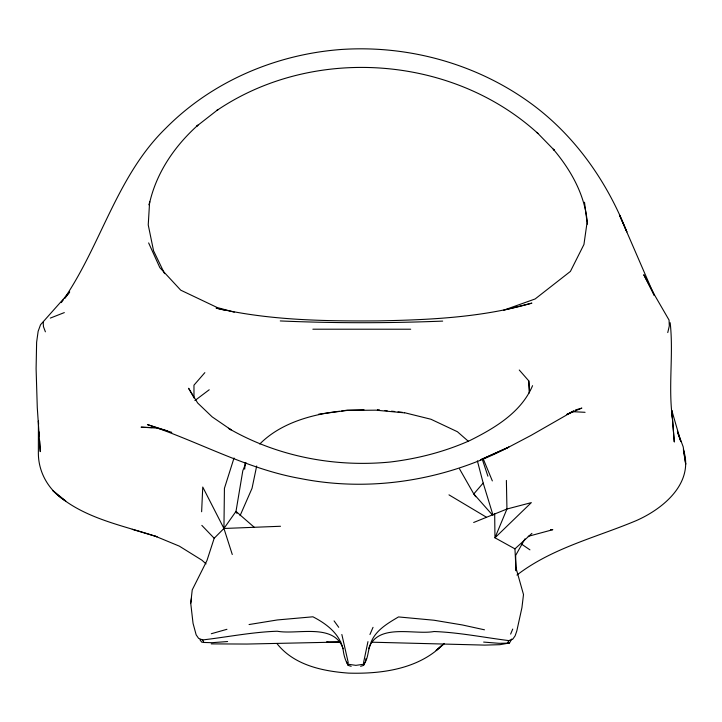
<?xml version="1.0" encoding="UTF-8"?>
<svg xmlns="http://www.w3.org/2000/svg" width="722" height="722" viewBox="0 0 722 722"><rect width="100%" height="100%" fill="white"/><g stroke="black" fill="none" stroke-linecap="round" stroke-linejoin="round"><path stroke-width="1.08" d="M201.628 511.736L202.756 487.052L223.937 528.477L232.276 554.505M244.704 469.174L245.2 462.631M343.149 648.717C334.096 622.572 297.265 634.972 277.248 631.227C252.149 632.066 227.529 637.048 202.656 639.936L198.586 638.347L196.149 634.809L193.045 623.33L190.734 603.312L192.232 589.901L206.961 560.543L214.19 538.251L223.937 528.477L235.995 511.393L242.8 470.78L246.031 462.748M190.734 603.312L191.465 598.303M367.958 641.614L363.599 662.453L363.599 665.395L360.621 666.316M256.68 465.997L252.032 488.325L240.083 515.634M365.603 660.404L366.045 658.473M667.76 332.58L669.303 325.965L669.059 320.063L654.746 295.352L643.762 274.721L654.195 295.307M365.088 662.128L363.599 665.395M234.027 457.992L224.425 488.352L223.937 528.477L280.506 526.266M511.736 639.069L509.515 642.968L499.913 644.683L484.597 645.107L371.496 642.183M368.626 648.726C377.498 622.599 414.22 635.179 434.075 631.515C459.21 632.472 483.866 637.472 508.748 640.594L512.773 639.15L515.111 635.865L516.808 630.992L521.925 607.689L523.504 594.558L515.887 567.546M510.625 634.096L512.728 629.07M369.944 634.503L373.03 627.337M483.641 642.084L499.218 643.32L507.503 643.149L508.748 640.594M532.565 385.665C521.248 412.424 494.814 428.047 469.941 440.492C444.653 451.782 417.704 458.714 390.241 462.017C334.53 467.477 277.004 456.448 228.405 428.308L231.121 429.861L212.151 416.865L197.675 403.002L188.577 388.265L193.505 396.847M524.975 538.856L515.643 555.426L516.059 570.795L514.948 548.864L531.924 533.359M64.574 298.105C101.558 243.395 117.307 175.347 165.762 128.263C211.97 81.514 275.84 54.358 341.073 49.493C407.614 44.963 475.554 63.464 529.74 102.578C574.342 134.707 606.877 181.096 626.867 231.924L619.521 215.138L654.231 295.262M61.316 302.581L63.265 299.901M64.971 298.222L69.682 291.986L40.522 324.765L38.14 331.308L36.623 342.21L36.1 368.707L37.282 407.659L40.279 451.647L39.62 440.691M477.377 460.889L483.18 483.054L473.785 493.938L475.69 496.7M204.849 372.642L193.965 385.169L193.992 398.03M259.785 444.021C280.353 423.227 311.065 414.554 339.466 411.26M444.066 643.437C419.879 668.951 382.091 674.095 348.573 673.121C322.635 671.216 294.089 665.224 277.095 643.744M441.711 645.414L436.124 650.441L443.931 644.006M194.895 400.566L209.218 389.763M516.916 575.064C552.149 547.953 595.975 537.547 636.262 520.625C663.455 508.658 694.429 482.928 683.382 449.607L685.71 464.237L683.202 446.855L677.407 431.296M566.824 414.401L573.782 410.908L531.004 435.42L508.857 447.08L480.482 459.842L508.857 447.08C445.339 480.193 371.063 492.566 300.569 478.551C246.716 469.056 198.821 441.638 147.432 424.59L167.45 430.899M566.833 414.482L581.869 408.092L575.416 409.979M473.668 522.484L506.943 509.019L531.329 502.629L494.958 537.8L514.948 548.864M50.305 318.095L64.321 312.599M211.311 633.726L226.943 629.304M528.215 536.329L552.79 529.695L550.552 529.587M249.054 624.548L277.32 619.954L312.915 616.796C327.138 624.088 341.398 635.035 343.473 652.011C344.223 656.794 345.811 661.316 348.203 665.395L351.181 666.316M341.687 410.944L347.219 410.168L364.014 409.744M318.682 414.175L346.912 410.457L375.747 410.168L404.573 412.858M507.503 643.149L509.515 642.968M227.601 641.533L212.069 642.688L203.83 642.463L201.718 642.147L199.976 639.8M442.667 321.1C388.553 323.248 334.358 323.294 280.262 320.938M339.918 642.048L246.969 644.051L211.221 643.889M410.701 329.223L312.861 329.205M340.838 642.038L326.633 641.975L327.788 642.029M152.017 427.604L141.07 427.171L157.414 428.101L171.773 432.334M572.194 411.657L585.073 412.307M377.38 409.69L379.555 409.925M384.988 410.493L387.154 410.719M391.505 411.179L394.763 411.522M398.021 411.865L402.362 412.316M484.48 629.81L462.315 624.954L434.012 620.234L398.508 616.931C386.875 623.799 373.445 631.56 369.98 645.712C367.733 651.758 368.058 658.978 363.951 664.195L355.901 665.359L347.851 664.195L348.203 662.453L341.849 634.494M224.623 310.198L216.113 308.095C269.153 320.342 323.898 321.236 378.084 320.893C429.716 319.864 481.989 317.518 531.906 303.123L503.658 310.198L535.137 298.962L570.407 271.409L583.945 244.478L587.076 222.394L584.504 202.232M404.51 412.695L430.962 419.256L457.423 431.738L468.425 441.359M234.253 312.175L217.259 307.545L180.726 290.163L159.833 267.609L148.633 242.908M132.27 529.325L157.071 536.78C121.115 524.849 80.801 517.981 52.751 490.482L65.756 501.014C49.159 490.924 38.51 472.982 38.365 453.533L38.419 420.971L38.618 424.256M155.447 536.247L179.318 546.13L201.943 560.2L206.05 563.882M448.976 494.859L486.195 517.069M521.618 544.153L529.948 549.857M254.234 527.268L235.995 511.393L236.942 513.414M201.835 525.39L214.19 538.251M492.278 514.804L473.785 493.938L459.562 468.957M519.262 370.016L528.784 380.882L529.578 390.44M334.078 620.893L338.726 627.319M348.203 665.395L346.704 662.128M164.571 273.647L153.56 250.805L148.236 224.912L149.635 201.6L149.156 205.03C155.708 173.623 174.318 146.322 197.945 125.123L196.763 126.151L217.873 109.681L216.817 110.493C312.942 45.251 452.098 55.089 537.926 133.444L536.843 132.334L554.451 150.393L553.232 149.147C571.228 170.392 585.533 195.915 587.41 224.19M202.656 639.936L203.83 642.463M483.18 458.759L492.341 480.915M45.396 331.813L43.473 326.714L43.167 322.265M677.543 432.415L680.846 441.62L671.794 410.439L674.276 441.828L671.794 410.439M482.314 459.354L487.901 476.186M483.18 483.054L493.036 515.237M670.178 322.707C673.68 354.394 668.085 386.496 672.453 418.264M39.087 431.927L39.349 436.305M528.784 380.882L529.199 393.048M506.384 480.437L506.943 509.019L494.958 537.8L494.678 513.622"/></g></svg>
